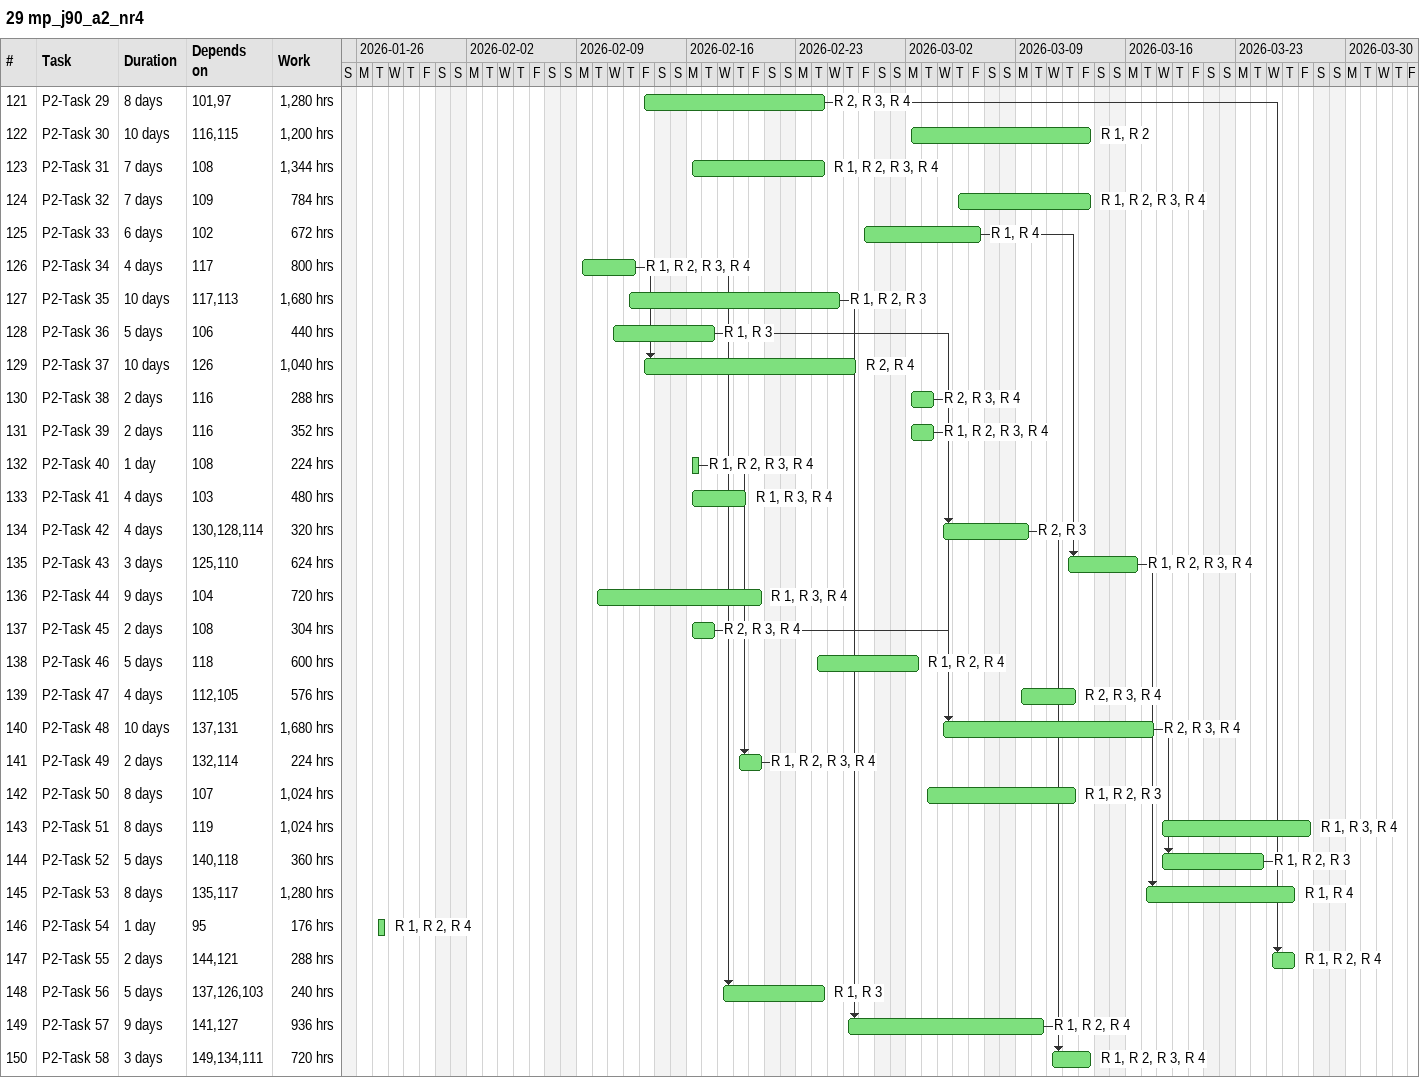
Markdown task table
29 mp_j90_a2_nr4

| ID | Task | Duration | Start | Finish | Predecessors | Resources | Work (h) |
|---|---|---|---|---|---|---|---|
| 121 | P2-Task 29 | 8d | 2026-02-13 | 2026-02-24 | 101, 97 | R 2, R 3, R 4 | 1280 |
| 122 | P2-Task 30 | 10d | 2026-03-02 | 2026-03-13 | 116, 115 | R 1, R 2 | 1200 |
| 123 | P2-Task 31 | 7d | 2026-02-16 | 2026-02-24 | 108 | R 1, R 2, R 3, R 4 | 1344 |
| 124 | P2-Task 32 | 7d | 2026-03-05 | 2026-03-13 | 109 | R 1, R 2, R 3, R 4 | 784 |
| 125 | P2-Task 33 | 6d | 2026-02-27 | 2026-03-06 | 102 | R 1, R 4 | 672 |
| 126 | P2-Task 34 | 4d | 2026-02-09 | 2026-02-12 | 117 | R 1, R 2, R 3, R 4 | 800 |
| 127 | P2-Task 35 | 10d | 2026-02-12 | 2026-02-25 | 117, 113 | R 1, R 2, R 3 | 1680 |
| 128 | P2-Task 36 | 5d | 2026-02-11 | 2026-02-17 | 106 | R 1, R 3 | 440 |
| 129 | P2-Task 37 | 10d | 2026-02-13 | 2026-02-26 | 126 | R 2, R 4 | 1040 |
| 130 | P2-Task 38 | 2d | 2026-03-02 | 2026-03-03 | 116 | R 2, R 3, R 4 | 288 |
| 131 | P2-Task 39 | 2d | 2026-03-02 | 2026-03-03 | 116 | R 1, R 2, R 3, R 4 | 352 |
| 132 | P2-Task 40 | 1d | 2026-02-16 | 2026-02-16 | 108 | R 1, R 2, R 3, R 4 | 224 |
| 133 | P2-Task 41 | 4d | 2026-02-16 | 2026-02-19 | 103 | R 1, R 3, R 4 | 480 |
| 134 | P2-Task 42 | 4d | 2026-03-04 | 2026-03-09 | 130, 128, 114 | R 2, R 3 | 320 |
| 135 | P2-Task 43 | 3d | 2026-03-12 | 2026-03-16 | 125, 110 | R 1, R 2, R 3, R 4 | 624 |
| 136 | P2-Task 44 | 9d | 2026-02-10 | 2026-02-20 | 104 | R 1, R 3, R 4 | 720 |
| 137 | P2-Task 45 | 2d | 2026-02-16 | 2026-02-17 | 108 | R 2, R 3, R 4 | 304 |
| 138 | P2-Task 46 | 5d | 2026-02-24 | 2026-03-02 | 118 | R 1, R 2, R 4 | 600 |
| 139 | P2-Task 47 | 4d | 2026-03-09 | 2026-03-12 | 112, 105 | R 2, R 3, R 4 | 576 |
| 140 | P2-Task 48 | 10d | 2026-03-04 | 2026-03-17 | 137, 131 | R 2, R 3, R 4 | 1680 |
| 141 | P2-Task 49 | 2d | 2026-02-19 | 2026-02-20 | 132, 114 | R 1, R 2, R 3, R 4 | 224 |
| 142 | P2-Task 50 | 8d | 2026-03-03 | 2026-03-12 | 107 | R 1, R 2, R 3 | 1024 |
| 143 | P2-Task 51 | 8d | 2026-03-18 | 2026-03-27 | 119 | R 1, R 3, R 4 | 1024 |
| 144 | P2-Task 52 | 5d | 2026-03-18 | 2026-03-24 | 140, 118 | R 1, R 2, R 3 | 360 |
| 145 | P2-Task 53 | 8d | 2026-03-17 | 2026-03-26 | 135, 117 | R 1, R 4 | 1280 |
| 146 | P2-Task 54 | 1d | 2026-01-27 | 2026-01-27 | 95 | R 1, R 2, R 4 | 176 |
| 147 | P2-Task 55 | 2d | 2026-03-25 | 2026-03-26 | 144, 121 | R 1, R 2, R 4 | 288 |
| 148 | P2-Task 56 | 5d | 2026-02-18 | 2026-02-24 | 137, 126, 103 | R 1, R 3 | 240 |
| 149 | P2-Task 57 | 9d | 2026-02-26 | 2026-03-10 | 141, 127 | R 1, R 2, R 4 | 936 |
| 150 | P2-Task 58 | 3d | 2026-03-11 | 2026-03-13 | 149, 134, 111 | R 1, R 2, R 3, R 4 | 720 |
